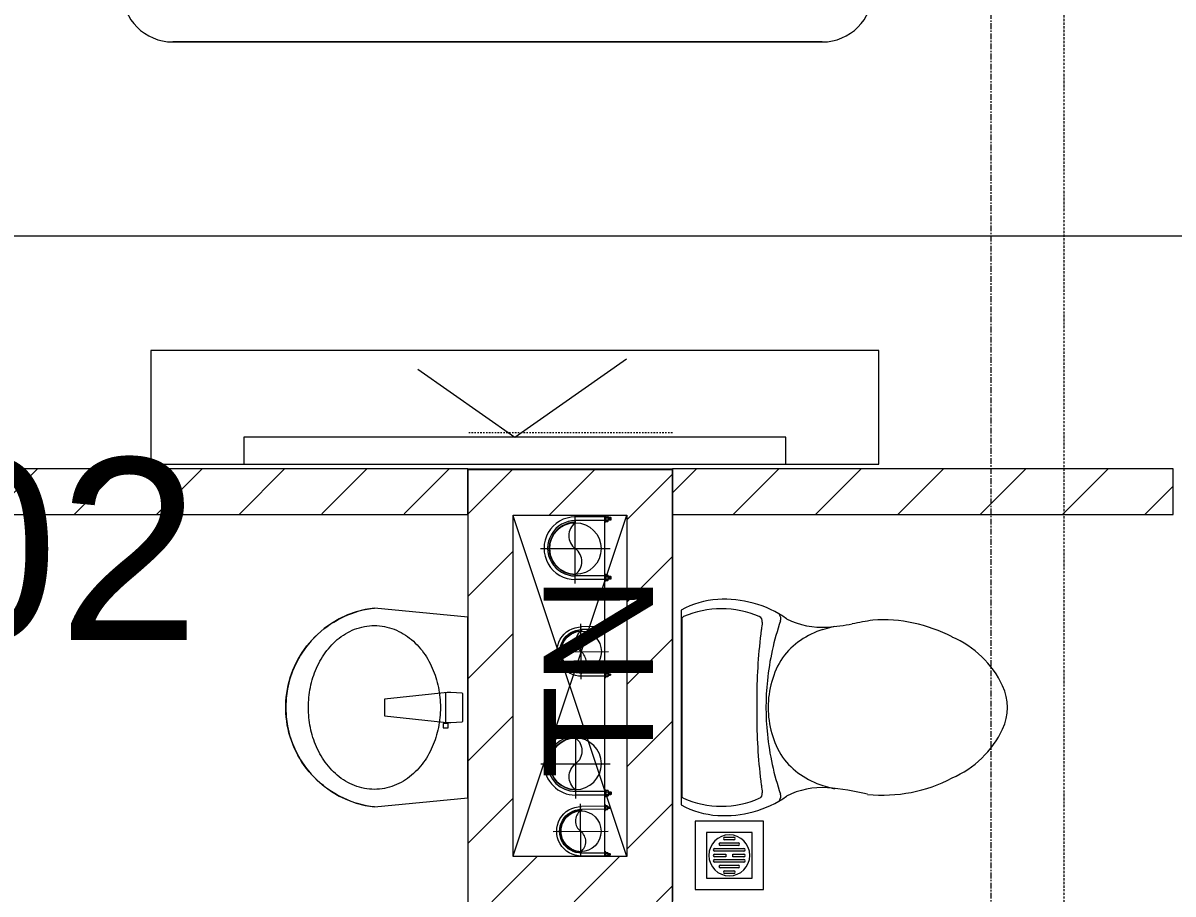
# Model space of a CAD drawing. Header units: millimetres. Extents: x 1591 to 240306, y -15958 to 82755.
# Drawn here: x 123826 to 126354, y 65902 to 67817 of the extents above; entities that cross this region are included whole.
import ezdxf

# ---------------------------------------------------------------- set-up
doc = ezdxf.new("R2010")
doc.units = ezdxf.units.MM
for name, pattern in [('Dash 1_8_', [6.35, 3.175, -3.175]), ('Dash Dot 3_16_', [7.9375, 4.7625, -1.5875, 0, -1.5875]), ('Grid Line', [22.225, 12.7, -3.175, 3.175, -3.175]), ('IMPORT-CENTER _2_', [40.64, 25.4, -5.08, 5.08, -5.08])]:
    doc.linetypes.add(name, pattern=pattern)
for name, color, linetype, lineweight in [('0-1', 7, 'Continuous', 5), ('0-2', 250, 'Continuous', 9), ('A-ANNO-DIMS', 211, 'Continuous', 9), ('A-ANNO-DIMS-160', 211, 'Continuous', 9), ('A-AREA', 32, 'Dash 1_8_', 9), ('A-AREA-IDEN', 2, 'Continuous', 9), ('A-FLOR-1', 250, 'Continuous', 9), ('A-FLOR-2', 9, 'Continuous', 9), ('A-WALL-1', 253, 'Continuous', 18), ('A-WALL-3', 113, 'Continuous', 18), ('A-WALL-PATT-1', 10, 'Continuous', 9), ('A-WALL-PATT-2', 111, 'Continuous', 9), ('G-ANNO-SYMB-1', 111, 'Dash Dot 3_16_', 18), ('G-ANNO-TEXT-1', 7, 'Continuous', 9), ('G-IMPT-2', 8, 'IMPORT-CENTER _2_', 9), ('G-IMPT-3', 8, 'Continuous', 9), ('I-FURN-1', 254, 'Continuous', 9), ('M-EQPM', 50, 'Continuous', 9), ('M-EQPM-1', 254, 'Continuous', 9), ('P-SANR-FIXT-1', 254, 'Continuous', 9), ('S-GRID-1', 1, 'Grid Line', 9)]:
    doc.layers.add(name, color=color, linetype=linetype, lineweight=lineweight)
doc.styles.add('Arial_6', font='arial_0.ttf', dxfattribs={"height": 400})
doc.styles.add('Arial_8', font='arial_0.ttf', dxfattribs={"height": 240})
doc.styles.add('UTM Avo', font='UTM Avo.ttf', dxfattribs={"width": 0.9, "height": 400})
doc.dimstyles.new('1_Dim_chi_tiet_2_5_1', dxfattribs={"dimscale": 304.8, "dimtxt": 399.720379, "dimasz": 0.629921, "dimexe": 0.524934, "dimexo": 0.0625, "dimgap": 0.052493, "dimtad": 1, "dimdec": 0, "dimrnd": 5, "dimzin": 0, "dimdsep": 46, "dimtxsty": 'UTM Avo', "dimblk1": 'OBLIQUE', "dimblk2": 'OBLIQUE', "dimsah": 1, "dimcen": 0.09, "dimdle": 0.524934, "dimazin": 0, "dimtfac": 1, "dimtdec": 4, "dimtix": 1, "dimtmove": 0, "dimatfit": 3, "dimfxl": 1.049869, "dimfxlon": 1, "dimtvp": 1, "dimtolj": 1, "dimtzin": 0, "dimarcsym": 2})
pattern_1 = [(45, (0, 0), (-90.50967, 90.50967), [])]
pattern_2 = [(45, (11001.35, 0), (-90.50967, 90.50967), [])]

# ---------------------------------------------------------------- blocks, each defined once
blk = doc.blocks.new('NCV_TKTC_KET CAU_rvt-1-TKCS_MB TẦNG 3-4')
at = {"layer": 'A-FLOR-1'}
blk.add_line((113802.1, 66835.3), (114252.1, 66835.3), dxfattribs=at)
blk = doc.blocks.new('GIUONG NGU-2TAB-1600x2000 - GIUONG NGU-2TAB-1600x2000-885815-TKCS_MB TẦNG 3-4')
at = {"layer": 'I-FURN-1'}
for p, q in [((569.6, -2050), (1997.1, -2050)), ((1997.1, -2050), (569.6, -2050))]:
    blk.add_line(p, q, dxfattribs=at)
for centre, start, end in [((569.6, -1938.9), 180, 270), ((569.6, -1938.9), 180, 270), ((1997.1, -1938.9), 270, 360), ((1997.1, -1938.9), 270, 0)]:
    blk.add_arc(centre, 111.1, start, end, dxfattribs=at)
blk = doc.blocks.new('TOILET - TOILET-348229-TKCS_MB TẦNG 3-4')
at = {"layer": 'P-SANR-FIXT-1'}
for p, q in [((214.2, -19.1), (-214.2, -19.1)), ((194, -19.9), (-194, -19.9)), ((-171.7, -330.3), (-178.6, -355.5)), ((171.7, -330.3), (178.6, -355.5))]:
    blk.add_line(p, q, dxfattribs=at)
for centre, radius, start, end in [((-46.1, -111.1), 191.6, 151.2809, 176.4513), ((-9.8, -107.2), 207.3, 156.2862, 203.7138), ((-193.7, -26.4), 6.48, 92.3168, 156.2862), ((193.7, -26.4), 6.48, 23.7138, 87.6832), ((9.8, -107.2), 207.3, 336.2862, 23.7138), ((46.1, -111.1), 191.6, 3.5487, 28.7191), ((1.9, -114.1), 239.7, 176.4513, 195.2961), ((-1.9, -114.1), 239.7, 344.7039, 3.5487), ((-4, -115.7), 233.6, 195.2961, 215.2147), ((-189.1, -185.5), 11.7, 205.4105, 277.5788), ((178.9, -2951.3), 2778.4, 97.2351, 97.5788), ((-14.3, -1400.4), 1215.6, 90.3974, 97.407), ((0, -3462.8), 3278, 89.6026, 90.3974), ((14.3, -1400.4), 1215.6, 82.593, 89.6026), ((-178.9, -2951.3), 2778.4, 82.4212, 82.7649), ((189.1, -185.5), 11.7, 262.4212, 334.5895), ((4, -115.7), 233.6, 324.7853, 344.7039), ((0.6, -792.1), 586.9, 95.8322, 108.9927), ((0, -416), 206.1, 90, 122.0732), ((0, -786.7), 581.5, 84.1678, 95.8322), ((0, -416), 206.1, 57.9268, 90), ((-0.6, -792.1), 586.9, 71.0073, 84.1678), ((-195, -224.1), 13.8, 230.6724, 288.9927), ((-343.5, -327.4), 167.3, 355.4559, 27.38), ((-0.4, -384), 179.5, 127.4036, 162.5964), ((0.4, -384), 179.5, 17.4036, 52.5964), ((343.5, -327.4), 167.3, 152.62, 184.5441), ((195, -224.1), 13.8, 251.0073, 309.3276), ((-719.2, -297.5), 544.3, 346.0536, 355.4559), ((719.2, -297.5), 544.3, 184.5441, 190.2879), ((-1948.3, -805.1), 2171.2, 9.681, 10.8949), ((137.1, -461.2), 329.8, 174.3487, 207.6878), ((-137.1, -461.2), 329.8, 332.3122, 3.6835), ((45.1, -528.6), 217.6, 203.2216, 244.7718), ((-45.1, -528.6), 217.6, 295.2282, 336.7784), ((0, -624.4), 111.7, 244.7718, 295.2282)]:
    blk.add_arc(centre, radius, start, end, dxfattribs=at)
blk = doc.blocks.new('bonruatreo - Chậu rửa-V107-TKCS_MB TẦNG 3-4')
at = {"layer": 'P-SANR-FIXT-1'}
for p, q in [((-218.6, 205), (-198.4, 0)), ((198.4, 0), (218.6, 205)), ((-18.5, 182.5), (-32.2, 52.9)), ((18.5, 182.5), (-18.5, 182.5)), ((33, 45.4), (18.5, 182.5)), ((-35.6, 54.2), (-44.7, 54.2)), ((-44.7, 54.2), (-44.7, 42.8)), ((-35.6, 52.9), (-35.6, 54.2)), ((-32.2, 52.9), (-35.6, 52.9)), ((-35.6, 44.2), (-35.6, 52.9)), ((-32.2, 52.9), (-33.1, 44.2)), ((-44.7, 42.8), (-35.6, 42.8)), ((-35.6, 42.8), (-35.6, 44.2)), ((-35.6, 44.2), (-33.1, 44.2)), ((-33, 37.3), (-31.4, 12.2)), ((32.7, 48.5), (-32.7, 48.5)), ((31.4, 12.2), (33, 37.3)), ((-198.4, 0), (198.4, 0)), ((165, 0), (-165, 0)), ((-30.2, 11), (30.2, 11))]:
    blk.add_line(p, q, dxfattribs=at)
at = {"layer": 'P-SANR-FIXT-1', "flags": 128}
blk.add_lwpolyline([(-218.6, 205), (-217.4, 213.7), (-215.9, 222.4), (-214, 231), (-211.8, 239.5), (-209.3, 247.9), (-206.4, 256.2), (-203.2, 264.4), (-199.6, 272.5), (-195.8, 280.4), (-191.6, 288.1), (-187.1, 295.7), (-182.3, 303.1), (-177.3, 310.3), (-171.9, 317.3), (-166.3, 324.1), (-160.4, 330.6), (-154.2, 336.9), (-147.8, 342.9), (-141.2, 348.7), (-134.3, 354.2), (-127.3, 359.4), (-120, 364.4), (-112.5, 369), (-104.9, 373.4), (-97.1, 377.4), (-89.1, 381.2), (-81, 384.6), (-72.7, 387.6), (-64.4, 390.4), (-55.9, 392.8), (-47.3, 394.8), (-38.7, 396.6), (-30, 397.9), (-21.3, 399), (-12.5, 399.6), (-3.7, 400), (5.1, 399.9), (13.9, 399.6), (22.6, 398.8), (31.4, 397.8), (40.1, 396.3), (48.7, 394.5), (57.2, 392.4), (65.7, 390), (74, 387.2), (82.2, 384.1), (90.3, 380.6), (98.3, 376.8), (106.1, 372.7), (113.7, 368.3), (121.1, 363.6), (128.4, 358.7), (135.4, 353.4), (142.2, 347.8), (148.8, 342), (155.2, 335.9), (161.3, 329.6), (167.2, 323), (172.8, 316.2), (178.1, 309.2), (183.1, 302), (187.8, 294.6), (192.2, 287), (196.4, 279.2), (200.2, 271.3), (203.7, 263.2), (206.8, 255), (209.7, 246.6), (212.2, 238.2), (214.3, 229.7), (216.1, 221.1), (217.6, 212.4), (218.6, 205)], dxfattribs=at)
at = {"layer": 'P-SANR-FIXT-1'}
for centre, radius, start, end in [((0, 180), 220, 6.525, 173.475), ((5.5, 41.4), 38.7, 175.8543, 186.034), ((-5.5, 41.4), 38.7, 353.966, 6.034), ((-30.1, 12.3), 1.3, 183.5997, 268.7722), ((30.1, 12.3), 1.3, 271.2278, 356.4003)]:
    blk.add_arc(centre, radius, start, end, dxfattribs=at)
for points in [[(-180, 205), (-180, 212.4), (-178.6, 227.3), (-172.4, 248.8), (-162.5, 268.9), (-149.4, 287), (-133.8, 303), (-116.1, 316.6), (-96.9, 327.9), (-76.5, 336.8), (-55.2, 343.5), (-33.3, 347.9), (-11.2, 350.1), (11.1, 350.1), (33.3, 347.9), (55.2, 343.5), (76.5, 336.8), (96.9, 327.9), (116.1, 316.6), (133.8, 302.9), (149.5, 287), (162.5, 268.8), (172.4, 248.8), (178.6, 227.3), (180, 212.4), (180, 205)], [(180, 205), (180, 197.6), (178.6, 182.7), (172.4, 161.2), (162.5, 141.2), (149.5, 123), (133.8, 107.1), (116.1, 93.4), (96.9, 82.1), (76.5, 73.2), (55.2, 66.5), (33.3, 62.1), (11.1, 59.9), (-11.2, 59.9), (-33.3, 62.1), (-55.2, 66.5), (-76.5, 73.2), (-96.9, 82.1), (-116.1, 93.4), (-133.8, 107), (-149.4, 123), (-162.5, 141.1), (-172.4, 161.2), (-178.6, 182.7), (-180, 197.6), (-180, 205)]]:
    blk.add_open_spline(points, degree=3, dxfattribs=at)
blk = doc.blocks.new('THU NUOC - THU NUOC-461820-TKCS_MB TẦNG 3-4')
at = {"layer": 'M-EQPM-1'}
for p, q in [((-66.3, 70.6), (-66.3, -79.4)), ((83.7, 70.6), (-66.3, 70.6)), ((83.7, -79.4), (83.7, 70.6)), ((58.7, 45.6), (-41.3, 45.6)), ((-41.3, 45.6), (-41.3, -54.4)), ((-1.1, 35.6), (18.5, 35.6)), ((18.5, 29.6), (-1.1, 29.6)), ((58.7, -54.4), (58.7, 45.6)), ((-23.3, 10.8), (40.9, 10.8)), ((40.9, 4.8), (-23.3, 4.8)), ((-11, 23.3), (28.5, 23.3)), ((28.5, 17.3), (-11, 17.3)), ((-23.3, -1.2), (0.7, -1.2)), ((0.7, -7.2), (-23.3, -7.2)), ((-23.3, -13.6), (40.9, -13.6)), ((40.9, -19.6), (-23.3, -19.6)), ((0.7, -1.2), (0.7, -7.2)), ((16.7, -1.2), (40.9, -1.2)), ((16.7, -7.2), (16.7, -1.2)), ((40.9, -7.2), (16.7, -7.2)), ((-11, -26.1), (28.5, -26.1)), ((28.5, -32.1), (-11, -32.1)), ((-1.1, -38.5), (18.5, -38.5)), ((18.5, -44.5), (-1.1, -44.5)), ((-41.3, -54.4), (58.7, -54.4)), ((-66.3, -79.4), (83.7, -79.4))]:
    blk.add_line(p, q, dxfattribs=at)
for centre, radius, start, end in [((8.7, -4.4), 45, 0, 180), ((8.7, -4.4), 45, 0, 180), ((-1.1, 32.6), 3, 90, 270), ((18.5, 32.6), 3, 270, 90), ((-23.3, 7.8), 3, 90, 270), ((-11, 20.3), 3, 90, 270), ((28.5, 20.3), 3, 270, 90), ((40.9, 7.8), 3, 270, 90), ((8.7, -4.4), 45, 180, 360), ((8.7, -4.4), 45, 180, 360), ((-23.3, -4.2), 3, 90, 270), ((-23.3, -16.6), 3, 90, 270), ((40.9, -4.2), 3, 270, 90), ((40.9, -16.6), 3, 270, 90), ((-11, -29.1), 3, 90, 270), ((-1.1, -41.5), 3, 90, 270), ((18.5, -41.5), 3, 270, 90), ((28.5, -29.1), 3, 270, 90)]:
    blk.add_arc(centre, radius, start, end, dxfattribs=at)
blk = doc.blocks.new('RES_BAN AN - RES_BAN AN-901223-TKCS_MB TẦNG 3-4')
at = {"layer": 'I-FURN-1'}
for p, q in [((1600, 0), (0, 0)), ((0, 0), (0, -250)), ((1600, -250), (1600, 0)), ((0, -250), (1600, -250))]:
    blk.add_line(p, q, dxfattribs=at)
blk = doc.blocks.new('KE TIVI-2 - KE TIVI-2-885819-TKCS_MB TẦNG 3-4')
at = {"layer": 'I-FURN-1'}
for p, q in [((-595.6, 0), (-595.6, -60)), ((595.6, 0), (-595.6, 0)), ((595.6, -60), (595.6, 0)), ((-595.6, -60), (595.6, -60)), ((0, -60), (-245.7, -232.1)), ((213, -209.1), (0, -60))]:
    blk.add_line(p, q, dxfattribs=at)
blk = doc.blocks.new('NCV_TKTC_TANG 3 - 4_rvt-2-TKCS_MB TẦNG 3-4')
at = {"layer": 'A-WALL-PATT-1'}
h = blk.add_hatch(dxfattribs=at)
h.set_pattern_fill('FP_1', color=256, style=0, pattern_type=2)
h.set_pattern_definition(pattern_1)
h.paths.add_polyline_path([(112535.5, 66736.9), (113802.1, 66738), (113802.1, 66836.9), (111852.6, 66836.9), (111852.6, 66736.9)])
h = blk.add_hatch(dxfattribs=at)
h.set_pattern_fill('FP_1', color=256, style=0, pattern_type=2)
h.set_pattern_definition(pattern_1)
h.paths.add_polyline_path([(116252.6, 66736.9), (116252.6, 66836.9), (116152.6, 66836.9), (116152.6, 66736.9)])
h.paths.add_polyline_path([(115352.6, 66736.9), (115352.6, 66836.9), (114252.1, 66836.9), (114252.1, 66736.9), (114953.6, 66736.9)])
at = {"layer": 'A-FLOR-2'}
for p, q in [((113802.1, 66836.9), (114252.1, 66836.9)), ((114252.6, 66736.9), (114252.6, 65886.9))]:
    blk.add_line(p, q, dxfattribs=at)
at = {"layer": 'A-WALL-1'}
for p, q in [((113802.1, 66836.9), (111852.6, 66836.9)), ((113802.1, 66736.9), (113802.1, 66836.9)), ((115352.6, 66836.9), (114252.1, 66836.9)), ((114252.1, 66836.9), (114252.1, 66736.9)), ((115352.6, 66736.9), (115352.6, 66836.9)), ((111852.6, 66736.9), (113802.1, 66736.9)), ((114252.1, 66736.9), (115352.6, 66736.9))]:
    blk.add_line(p, q, dxfattribs=at)
at = {"layer": 'I-FURN-1'}
blk.add_blockref('GIUONG NGU-2TAB-1600x2000 - GIUONG NGU-2TAB-1600x2000-885815-TKCS_MB TẦNG 3-4', (112584.3, 69825.3), dxfattribs=at)
at = {"layer": 'I-FURN-1', "rotation": 180}
for name, p in [('RES_BAN AN - RES_BAN AN-901223-TKCS_MB TẦNG 3-4', (114705.6, 66846.9)), ('KE TIVI-2 - KE TIVI-2-885819-TKCS_MB TẦNG 3-4', (113905.6, 66846.9))]:
    blk.add_blockref(name, p, dxfattribs=at)
at = {"layer": 'M-EQPM-1', "rotation": 180}
blk.add_blockref('THU NUOC - THU NUOC-461820-TKCS_MB TẦNG 3-4', (114385.9, 65982.9), dxfattribs=at)
at = {"layer": 'P-SANR-FIXT-1'}
for name, p, rotation in [('TOILET - TOILET-348229-TKCS_MB TẦNG 3-4', (114252.6, 66312.4), 89.99999999999868), ('bonruatreo - Chậu rửa-V107-TKCS_MB TẦNG 3-4', (113802.1, 66312.4), 89.99999999999957)]:
    blk.add_blockref(name, p, dxfattribs=dict(at, rotation=rotation))
blk = doc.blocks.new('TKTC_XREF_251221_MB TANG 2-7 - TKTC_XREF_260130_MB TANG 2-5_dwg_$cc-4746802-TKCS_MB TẦNG 3-4')
at = {"layer": 'G-IMPT-2'}
for p, q in [((0, -0.673), (0, 0.673)), ((-0.673, 0), (0.673, 0))]:
    blk.add_line(p, q, dxfattribs=at)
at = {"layer": 'M-EQPM'}
blk.add_circle((0, 0), 0.5, dxfattribs=at)
for centre, radius, start, end in [((0, 0), 0.5, 90, 270), ((0.188, 0.25), 0.313, 126.8699, 233.1301), ((-0.188, -0.25), 0.313, 306.8699, 53.1301)]:
    blk.add_arc(centre, radius, start, end, dxfattribs=at)
blk = doc.blocks.new('TKTC_XREF_251221_MB TANG 2-7 - TKTC_XREF_260130_MB TANG 2-5_dwg_CUM U_DN100-4746799-TKCS_MB TẦNG 3-4')
at = {"layer": 'G-IMPT-3'}
blk.add_hatch(color=256, dxfattribs=at).paths.add_polyline_path([(0, 61), (15.8, 58.9), (30.5, 52.8), (43.1, 43.1), (52.8, 30.5), (58.9, 15.8), (61, 0), (58.9, -15.8), (52.8, -30.5), (43.1, -43.1), (30.5, -52.8), (15.8, -58.9), (0, -61), (0, -57), (14.8, -55.1), (28.5, -49.4), (40.3, -40.3), (49.4, -28.5), (55.1, -14.8), (57, 0), (55.1, 14.8), (49.4, 28.5), (40.3, 40.3), (28.5, 49.4), (14.8, 55.1), (0, 57)])
for p, q in [((-79.1, 66.6), (-79.1, 63.4)), ((-76.6, 66.6), (-76.6, 63.4)), ((-74.6, 66.6), (-74.6, 63.4)), ((-72.7, 69.3), (-72.7, 60.7)), ((-66.9, 67.9), (-71.7, 67.9)), ((-65, 69), (0, 69)), ((-66.9, 62.1), (-71.7, 62.1)), ((-79.1, -63.4), (-79.1, -66.6)), ((-76.6, -63.4), (-76.6, -66.6)), ((-74.6, -63.4), (-74.6, -66.6)), ((-72.7, -60.7), (-72.7, -69.3)), ((-66.9, -62.1), (-71.7, -62.1)), ((-66.9, -67.9), (-71.7, -67.9)), ((-65, -69), (0, -69))]:
    blk.add_line(p, q, dxfattribs=at)
at = {"layer": 'G-IMPT-3', "flags": 128}
for points in [[(-72.7, 67.6), (-78.1, 67.6), (-78.1, 62.4), (-72.7, 62.4)], [(-71.7, 59.2), (-66.9, 59.2), (-66.9, 70.8), (-71.7, 70.8)], [(-66.9, 70.8), (-66.9, 72.7), (-65, 72.7), (-65, 57.3), (-66.9, 57.3), (-66.9, 59.2)], [(-65, 61), (0, 61), (0, 57)], [(-72.7, -62.4), (-78.1, -62.4), (-78.1, -67.6), (-72.7, -67.6)], [(-71.7, -70.8), (-66.9, -70.8), (-66.9, -59.2), (-71.7, -59.2)], [(-66.9, -59.2), (-66.9, -57.3), (-65, -57.3), (-65, -72.7), (-66.9, -72.7), (-66.9, -70.8)], [(-65, -61), (0, -61), (0, -57)]]:
    blk.add_lwpolyline(points, dxfattribs=at)
at = {"layer": 'G-IMPT-3'}
for centre, radius, start, end in [((-78.1, 66.6), 0.96, 90, 180), ((-71.1, 69.3), 1.56, 112.6199, 247.3801), ((-67.9, 65), 4.8, 143.1301, 216.8699), ((0, 0), 69, 270, 90), ((-78.1, 63.4), 0.96, 180, 270), ((-71.1, 60.7), 1.56, 112.6199, 247.3801), ((0, 0), 61, 270, 90), ((0, 0), 57, 270, 90), ((-78.1, -63.4), 0.96, 90, 180), ((-71.1, -60.7), 1.56, 112.6199, 247.3801), ((-67.9, -65), 4.8, 143.1301, 216.8699), ((-78.1, -66.6), 0.96, 180, 270), ((-71.1, -69.3), 1.56, 112.6199, 247.3801)]:
    blk.add_arc(centre, radius, start, end, dxfattribs=at)
blk = doc.blocks.new('TKTC_XREF_251221_MB TANG 2-7 - TKTC_XREF_260130_MB TANG 2-5_dwg_$cc-V43-TKCS_MB TẦNG 3-4')
at = {"layer": 'G-IMPT-2'}
for p, q in [((0, -0.673), (0, 0.645)), ((-0.673, 0), (0.673, 0))]:
    blk.add_line(p, q, dxfattribs=at)
at = {"layer": 'M-EQPM'}
blk.add_circle((0, 0), 0.5, dxfattribs=at)
for centre, radius, start, end in [((0, 0), 0.5, 90, 270), ((0.188, 0.25), 0.313, 126.8699, 233.1301), ((-0.188, -0.25), 0.313, 306.8699, 53.1301)]:
    blk.add_arc(centre, radius, start, end, dxfattribs=at)
blk = doc.blocks.new('TKTC_XREF_251221_MB TANG 2-7 - TKTC_XREF_260130_MB TANG 2-5_dwg_CUM U_DN100-V44-TKCS_MB TẦNG 3-4')
at = {"layer": 'G-IMPT-3'}
blk.add_hatch(color=256, dxfattribs=at).paths.add_polyline_path([(0, 61), (0, 57), (14.8, 55.1), (28.5, 49.4), (40.3, 40.3), (49.4, 28.5), (55.1, 14.8), (57, 0), (55.1, -14.8), (49.4, -28.5), (40.3, -40.3), (28.5, -49.4), (14.8, -55.1), (0, -57), (0, -61), (15.8, -58.9), (30.5, -52.8), (43.1, -43.1), (52.8, -30.5), (58.9, -15.8), (61, 0), (58.9, 15.8), (52.8, 30.5), (43.1, 43.1), (30.5, 52.8), (15.8, 58.9)])
for p, q in [((-79.1, 66.6), (-79.1, 63.4)), ((-76.6, 66.6), (-76.6, 63.4)), ((-74.6, 66.6), (-74.6, 63.4)), ((-72.7, 69.3), (-72.7, 60.7)), ((-66.9, 67.9), (-71.7, 67.9)), ((-66.9, 62.1), (-71.7, 62.1)), ((-65, 69), (0, 69)), ((-79.1, -63.4), (-79.1, -66.6)), ((-76.6, -63.4), (-76.6, -66.6)), ((-74.6, -63.4), (-74.6, -66.6)), ((-72.7, -60.7), (-72.7, -69.3)), ((-66.9, -62.1), (-71.7, -62.1)), ((-66.9, -67.9), (-71.7, -67.9)), ((-65, -69), (0, -69))]:
    blk.add_line(p, q, dxfattribs=at)
at = {"layer": 'G-IMPT-3', "flags": 128}
for points in [[(-72.7, 67.6), (-78.1, 67.6), (-78.1, 62.4), (-72.7, 62.4)], [(-71.7, 59.2), (-66.9, 59.2), (-66.9, 70.8), (-71.7, 70.8)], [(-66.9, 70.8), (-66.9, 72.7), (-65, 72.7), (-65, 57.3), (-66.9, 57.3), (-66.9, 59.2)], [(-65, 61), (0, 61), (0, 57)], [(-72.7, -62.4), (-78.1, -62.4), (-78.1, -67.6), (-72.7, -67.6)], [(-71.7, -70.8), (-66.9, -70.8), (-66.9, -59.2), (-71.7, -59.2)], [(-66.9, -59.2), (-66.9, -57.3), (-65, -57.3), (-65, -72.6)], [(-65, -61), (0, -61), (0, -57)]]:
    blk.add_lwpolyline(points, dxfattribs=at)
at = {"layer": 'G-IMPT-3'}
for centre, radius, start, end in [((-78.1, 66.6), 0.96, 90, 180), ((-78.1, 63.4), 0.96, 180, 270), ((-71.1, 69.3), 1.56, 112.6199, 247.3801), ((-67.9, 65), 4.8, 143.1301, 216.8699), ((-71.1, 60.7), 1.56, 112.6199, 247.3801), ((0, 0), 69, 270, 90), ((0, 0), 61, 270, 90), ((0, 0), 57, 270, 90), ((-78.1, -63.4), 0.96, 90, 180), ((-78.1, -66.6), 0.96, 180, 270), ((-71.1, -60.7), 1.56, 112.6199, 247.3801), ((-67.9, -65), 4.8, 143.1301, 216.8699), ((-71.1, -69.3), 1.56, 112.6199, 247.3801)]:
    blk.add_arc(centre, radius, start, end, dxfattribs=at)
blk = doc.blocks.new('TKTC_XREF_251221_MB TANG 2-7 - TKTC_XREF_260130_MB TANG 2-5_dwg_CUM U_DN100-4746796-TKCS_MB TẦNG 3-4')
at = {"layer": 'G-IMPT-3'}
blk.add_hatch(color=256, dxfattribs=at).paths.add_polyline_path([(0, 61), (0, 57), (14.8, 55.1), (28.5, 49.4), (40.3, 40.3), (49.4, 28.5), (55.1, 14.8), (57, 0), (55.1, -14.8), (49.4, -28.5), (40.3, -40.3), (28.5, -49.4), (14.8, -55.1), (0, -57), (0, -61), (15.8, -58.9), (30.5, -52.8), (43.1, -43.1), (52.8, -30.5), (58.9, -15.8), (61, 0), (58.9, 15.8), (52.8, 30.5), (43.1, 43.1), (30.5, 52.8), (15.8, 58.9)])
for p, q in [((-79.1, 66.6), (-79.1, 63.4)), ((-76.6, 66.6), (-76.6, 63.4)), ((-74.6, 66.6), (-74.6, 63.4)), ((-72.7, 69.3), (-72.7, 60.7)), ((-66.9, 67.9), (-71.7, 67.9)), ((-66.9, 62.1), (-71.7, 62.1)), ((-65, 69), (0, 69)), ((-79.1, -63.4), (-79.1, -66.6)), ((-76.6, -63.4), (-76.6, -66.6)), ((-74.6, -63.4), (-74.6, -66.6)), ((-72.7, -60.7), (-72.7, -69.3)), ((-66.9, -62.1), (-71.7, -62.1)), ((-66.9, -67.9), (-71.7, -67.9)), ((-65, -69), (0, -69))]:
    blk.add_line(p, q, dxfattribs=at)
at = {"layer": 'G-IMPT-3', "flags": 128}
for points in [[(-72.7, 67.6), (-78.1, 67.6), (-78.1, 62.4), (-72.7, 62.4)], [(-71.7, 59.2), (-66.9, 59.2), (-66.9, 70.8), (-71.7, 70.8)], [(-66.9, 70.8), (-66.9, 72.7), (-65, 72.7), (-65, 57.3), (-66.9, 57.3), (-66.9, 59.2)], [(-65, 61), (0, 61), (0, 57)], [(-72.7, -62.4), (-78.1, -62.4), (-78.1, -67.6), (-72.7, -67.6)], [(-71.7, -70.8), (-66.9, -70.8), (-66.9, -59.2), (-71.7, -59.2)], [(-66.9, -59.2), (-66.9, -57.3), (-65, -57.3), (-65, -72.7), (-66.9, -72.7), (-66.9, -70.8)], [(-65, -61), (0, -61), (0, -57)]]:
    blk.add_lwpolyline(points, dxfattribs=at)
at = {"layer": 'G-IMPT-3'}
for centre, radius, start, end in [((-78.1, 66.6), 0.96, 90, 180), ((-78.1, 63.4), 0.96, 180, 270), ((-71.1, 69.3), 1.56, 112.6199, 247.3801), ((-67.9, 65), 4.8, 143.1301, 216.8699), ((-71.1, 60.7), 1.56, 112.6199, 247.3801), ((0, 0), 69, 270, 90), ((0, 0), 61, 270, 90), ((0, 0), 57, 270, 90), ((-78.1, -63.4), 0.96, 90, 180), ((-78.1, -66.6), 0.96, 180, 270), ((-71.1, -60.7), 1.56, 112.6199, 247.3801), ((-67.9, -65), 4.8, 143.1301, 216.8699), ((-71.1, -69.3), 1.56, 112.6199, 247.3801)]:
    blk.add_arc(centre, radius, start, end, dxfattribs=at)
blk = doc.blocks.new('TKTC_XREF_251221_MB TANG 2-7 - TKTC_XREF_260130_MB TANG 2-5_dwg_$cc-4746806-TKCS_MB TẦNG 3-4')
at = {"layer": 'G-IMPT-2'}
for p, q in [((0, -0.673), (0, 0.673)), ((-0.673, 0), (0.673, 0))]:
    blk.add_line(p, q, dxfattribs=at)
at = {"layer": 'M-EQPM'}
blk.add_circle((0, 0), 0.5, dxfattribs=at)
for centre, radius, start, end in [((0, 0), 0.5, 90, 270), ((0.188, 0.25), 0.313, 126.8699, 233.1301), ((-0.188, -0.25), 0.313, 306.8699, 53.1301)]:
    blk.add_arc(centre, radius, start, end, dxfattribs=at)
blk = doc.blocks.new('TKTC_XREF_251221_MB TANG 2-7 - TKTC_XREF_260130_MB TANG 2-5_dwg_$cc-V45-TKCS_MB TẦNG 3-4')
at = {"layer": 'G-IMPT-2'}
for p, q in [((0, -0.616), (0, 0.673)), ((-0.673, 0), (0.673, 0))]:
    blk.add_line(p, q, dxfattribs=at)
at = {"layer": 'M-EQPM'}
blk.add_circle((0, 0), 0.5, dxfattribs=at)
for centre, radius, start, end in [((0, 0), 0.5, 90, 270), ((0.188, 0.25), 0.313, 126.8699, 233.1301), ((-0.188, -0.25), 0.313, 306.8699, 53.1301)]:
    blk.add_arc(centre, radius, start, end, dxfattribs=at)
blk = doc.blocks.new('TKTC_XREF_251221_MB TANG 2-7 - TKTC_XREF_260130_MB TANG 2-5_dwg_CUM U_DN100-V46-TKCS_MB TẦNG 3-4')
at = {"layer": 'G-IMPT-3'}
blk.add_hatch(color=256, dxfattribs=at).paths.add_polyline_path([(0, -61), (0, -57), (14.8, -55.1), (28.5, -49.4), (40.3, -40.3), (49.4, -28.5), (55.1, -14.8), (57, 0), (55.1, 14.8), (49.4, 28.5), (40.3, 40.3), (28.5, 49.4), (14.8, 55.1), (0, 57), (0, 61), (15.8, 58.9), (30.5, 52.8), (43.1, 43.1), (52.8, 30.5), (58.9, 15.8), (61, 0), (58.9, -15.8), (52.8, -30.5), (43.1, -43.1), (30.5, -52.8), (15.8, -58.9)])
for p, q in [((-79.1, 66.6), (-79.1, 63.4)), ((-76.6, 66.6), (-76.6, 63.4)), ((-74.6, 66.6), (-74.6, 63.4)), ((-72.7, 69.3), (-72.7, 60.7)), ((-66.9, 67.9), (-71.7, 67.9)), ((-65, 69), (0, 69)), ((-66.9, 62.1), (-71.7, 62.1)), ((-79.1, -63.4), (-79.1, -66.6)), ((-76.6, -63.4), (-76.6, -66.6)), ((-74.6, -63.4), (-74.6, -66.6)), ((-72.7, -60.7), (-72.7, -69.3)), ((-66.9, -62.1), (-71.7, -62.1)), ((-66.9, -67.9), (-71.7, -67.9)), ((-65, -69), (0, -69))]:
    blk.add_line(p, q, dxfattribs=at)
at = {"layer": 'G-IMPT-3', "flags": 128}
for points in [[(-72.7, 67.6), (-78.1, 67.6), (-78.1, 62.4), (-72.7, 62.4)], [(-71.7, 59.2), (-66.9, 59.2), (-66.9, 70.8), (-71.7, 70.8)], [(-66.9, 70.8), (-66.9, 72.7), (-65, 72.7), (-65, 57.3), (-66.9, 57.3), (-66.9, 59.2)], [(-65, 61), (0, 61), (0, 57)], [(-72.7, -62.4), (-78.1, -62.4), (-78.1, -67.6), (-72.7, -67.6)], [(-66.9, -70.6), (-66.9, -59.2), (-71.7, -59.2)], [(-66.9, -59.2), (-66.9, -57.3), (-65, -57.3), (-65, -70.6)], [(-65, -61), (0, -61), (0, -57)]]:
    blk.add_lwpolyline(points, dxfattribs=at)
at = {"layer": 'G-IMPT-3'}
for centre, radius, start, end in [((-78.1, 66.6), 0.96, 90, 180), ((-71.1, 69.3), 1.56, 112.6199, 247.3801), ((-67.9, 65), 4.8, 143.1301, 216.8699), ((0, 0), 69, 270, 90), ((-78.1, 63.4), 0.96, 180, 270), ((-71.1, 60.7), 1.56, 112.6199, 247.3801), ((0, 0), 61, 270, 90), ((0, 0), 57, 270, 90), ((-78.1, -63.4), 0.96, 90, 180), ((-71.1, -60.7), 1.56, 112.6199, 247.3801), ((-67.9, -65), 4.8, 143.1301, 216.8699), ((-78.1, -66.6), 0.96, 180, 270), ((-71.1, -69.3), 1.56, 112.6199, 242.9192)]:
    blk.add_arc(centre, radius, start, end, dxfattribs=at)
blk = doc.blocks.new('TKTC_XREF_251221_MB TANG 2-7 - TKTC_XREF_251221_MB TANG 2-7-2039446-TKCS_MB TẦNG 3-4')
at = {"layer": 'M-EQPM'}
blk.add_line((80451.4, 48747.9), (80451.4, 49497.9), dxfattribs=at)
for name, p, xscale, yscale, zscale, rotation in [('TKTC_XREF_251221_MB TANG 2-7 - TKTC_XREF_260130_MB TANG 2-5_dwg_$cc-V43-TKCS_MB TẦNG 3-4', (80386.2, 49424.6), 113.7150000000091, 113.7150000000091, 113.7150000000091, 359.9990086636432), ('TKTC_XREF_251221_MB TANG 2-7 - TKTC_XREF_260130_MB TANG 2-5_dwg_CUM U_DN100-V44-TKCS_MB TẦNG 3-4', (80386.2, 49425.5), 0.9975000000000005, 0.9975000000000005, 0.9975000000000005, 180.000991338195), ('TKTC_XREF_251221_MB TANG 2-7 - TKTC_XREF_260130_MB TANG 2-5_dwg_$cc-4746802-TKCS_MB TẦNG 3-4', (80398.5, 49198.4), 90.00000000005107, 90.00000000005107, 90.00000000005107, 0.3740267799372842), ('TKTC_XREF_251221_MB TANG 2-7 - TKTC_XREF_260130_MB TANG 2-5_dwg_CUM U_DN100-4746796-TKCS_MB TẦNG 3-4', (80386.6, 48951.7), 0.9974999999999965, 0.9974999999999965, 0.9974999999999965, 180.0009913385626), ('TKTC_XREF_251221_MB TANG 2-7 - TKTC_XREF_260130_MB TANG 2-5_dwg_$cc-V45-TKCS_MB TẦNG 3-4', (80397.8, 48803.4), 90.00000000005107, 90.00000000005107, 90.00000000005107, 0.3740267799372842)]:
    blk.add_blockref(name, p, dxfattribs=dict(xscale=xscale, yscale=yscale, zscale=zscale, rotation=rotation))
at = {"extrusion": (0, 0, -1)}
for name, p, xscale, yscale, zscale, rotation in [('TKTC_XREF_251221_MB TANG 2-7 - TKTC_XREF_260130_MB TANG 2-5_dwg_CUM U_DN100-4746799-TKCS_MB TẦNG 3-4', (-80400.4, 49198.4), 0.7894736842105242, 0.7894736842105242, -0.7894736842105242, 359.6259732184666), ('TKTC_XREF_251221_MB TANG 2-7 - TKTC_XREF_260130_MB TANG 2-5_dwg_$cc-4746806-TKCS_MB TẦNG 3-4', (-80386.6, 48951.7), 113.7150000000092, 113.7150000000092, -113.7150000000092, 179.9990086636432), ('TKTC_XREF_251221_MB TANG 2-7 - TKTC_XREF_260130_MB TANG 2-5_dwg_CUM U_DN100-V46-TKCS_MB TẦNG 3-4', (-80399.8, 48803.4), 0.7894736842105242, 0.7894736842105242, -0.7894736842105242, 359.6259732184666)]:
    blk.add_blockref(name, p, dxfattribs=dict(at, xscale=xscale, yscale=yscale, zscale=zscale, rotation=rotation))
blk = doc.blocks.new('DIMBLOCK412-TKCS_MB TẦNG 3-4')
at = {"layer": 'A-ANNO-DIMS-160'}
for p, q in [((118653.9, 67668.8), (118653.9, 67188.8)), ((118653.9, 67348.8), (118653.9, 67668.8)), ((127253.9, 67668.8), (127253.9, 67188.8)), ((127253.9, 67348.8), (127253.9, 67668.8)), ((118493.9, 67348.8), (127413.9, 67348.8))]:
    blk.add_line(p, q, dxfattribs=at)
at = {"layer": 'A-ANNO-DIMS-160', "lineweight": 25}
for p, q in [((118653.9, 67348.8), (118749.9, 67444.8)), ((127253.9, 67348.8), (127349.9, 67444.8)), ((118653.9, 67348.8), (118557.9, 67252.8)), ((127253.9, 67348.8), (127157.9, 67252.8))]:
    blk.add_line(p, q, dxfattribs=at)
at = {"layer": 'A-ANNO-DIMS-160', "color": 0, "insert": (122406.1, 67868.4), "char_height": 400, "width": 1314.636, "attachment_point": 1, "line_spacing_factor": 1.110334, "style": 'UTM Avo'}
blk.add_mtext('8600', dxfattribs=at)
blk = doc.blocks.new('_Oblique')
at = {"color": 0, "linetype": 'ByBlock', "lineweight": -2}
blk.add_line((-0.5, -0.5), (0.5, 0.5), dxfattribs=at)

msp = doc.modelspace()

# ---------------------------------------------------------------- hatches: boundary and pattern name
at = {"layer": 'A-WALL-PATT-2'}
h = msp.add_hatch(dxfattribs=at)
h.set_pattern_fill('FP_1', color=256, style=0, pattern_type=2)
h.set_pattern_definition(pattern_2)
h.paths.add_polyline_path([(124903.6, 66734.9), (125253.6, 66734.9), (125253.6, 66834.9), (124803.6, 66834.9), (124803.6, 66734.9)])
h = msp.add_hatch(dxfattribs=at)
h.set_pattern_fill('FP_1', color=256, style=0, pattern_type=2)
h.set_pattern_definition(pattern_2)
h.paths.add_polyline_path([(124903.6, 65984.9), (124903.6, 66734.9), (124803.6, 66734.9), (124803.6, 65984.9)])
h = msp.add_hatch(dxfattribs=at)
h.set_pattern_fill('FP_1', color=256, style=0, pattern_type=2)
h.set_pattern_definition(pattern_2)
h.paths.add_polyline_path([(125253.6, 65984.9), (125253.6, 66734.9), (125153.6, 66734.9), (125153.6, 65984.9)])
h = msp.add_hatch(dxfattribs=at)
h.set_pattern_fill('FP_1', color=256, style=0, pattern_type=2)
h.set_pattern_definition(pattern_2)
h.paths.add_polyline_path([(125148.9, 65884.9), (125253.6, 65884.9), (125253.6, 65984.9), (124803.6, 65984.9), (124803.6, 65884.9)])

# ---------------------------------------------------------------- linework, layer by layer
at = {"layer": '0-2'}
for p, q in [((124903.6, 65986.2), (125153.6, 66734.9)), ((125153.6, 65984.9), (124903.6, 66733.6))]:
    msp.add_line(p, q, dxfattribs=at)
at = {"layer": 'A-AREA'}
msp.add_line((125253.5, 66916.3), (124803.5, 66916.3), dxfattribs=at)
at = {"layer": 'A-WALL-3'}
for p, q in [((125253.6, 66834.9), (124803.6, 66834.9)), ((124803.6, 66834.9), (124803.6, 65884.9)), ((125253.6, 65884.9), (125253.6, 66834.9)), ((124903.6, 66734.9), (125153.6, 66734.9)), ((124903.6, 65984.9), (124903.6, 66734.9)), ((125153.6, 66734.9), (125153.6, 65984.9)), ((125153.6, 65984.9), (124903.6, 65984.9))]:
    msp.add_line(p, q, dxfattribs=at)
at = {"layer": 'G-ANNO-SYMB-1'}
msp.add_line((126113.9, 82373.8), (126113.9, 13547.9), dxfattribs=at)
at = {"layer": 'S-GRID-1'}
msp.add_line((125953.9, 19175.3), (125953.9, 76690.4), dxfattribs=at)

# ---------------------------------------------------------------- block references
at = {"layer": '0-1'}
for name in ['NCV_TKTC_KET CAU_rvt-1-TKCS_MB TẦNG 3-4', 'NCV_TKTC_TANG 3 - 4_rvt-2-TKCS_MB TẦNG 3-4']:
    msp.add_blockref(name, (11001.4, 0), dxfattribs=at)
at = {"layer": 'M-EQPM'}
msp.add_blockref('TKTC_XREF_251221_MB TANG 2-7 - TKTC_XREF_251221_MB TANG 2-7-2039446-TKCS_MB TẦNG 3-4', (44653.9, 17236.9), dxfattribs=at)

# ---------------------------------------------------------------- texts
at = {"layer": 'A-AREA-IDEN', "insert": (123095.5, 66454.9), "char_height": 400, "width": 2233.6, "attachment_point": 8, "line_spacing_factor": 0.936439, "style": 'Arial_6'}
msp.add_mtext('\\pt8,16,24,32,40,48,56,64,72,80,88,96,104,112,120,128,136,144,152,160,168,176,184,192,200,208,216,224,232,240,248,256;A3.03.02', dxfattribs=at)
at = {"layer": 'G-ANNO-TEXT-1', "insert": (125090.8, 66379.4), "char_height": 240, "width": 624, "attachment_point": 5, "rotation": 90, "line_spacing_factor": 0.936439, "style": 'Arial_8'}
msp.add_mtext('\\pt79.9992,160.0008,240,319.9992,400.0008,480,559.9992,640.0008,720,799.9992,880.0008,960,1039.9992,1120.0008,1200,1279.9992,1360.0008,1440,1519.9992,1600.0008,1680,1759.9992,1840.0008,1920,1999.9992,2080.0008,2160,2239.9992,2320.0008,2400,2479.9992,2560.0008;TN', dxfattribs=at)

# ---------------------------------------------------------------- dimensions: what is measured, and where the dimension line sits
at = {"layer": 'A-ANNO-DIMS'}
dim = msp.add_linear_dim(base=(127253.9, 67348.8), p1=(118653.9, 67668.8), p2=(127253.9, 67668.8), dimstyle='1_Dim_chi_tiet_2_5_1', override={"dimpost": '<>', "dimfxl": 8600}, dxfattribs=at)
dim.commit()
dim.dimension.update_dxf_attribs({"geometry": 'DIMBLOCK412-TKCS_MB TẦNG 3-4', "text_midpoint": (122953.9, 67571.8)})

doc.saveas('drawing.dxf')
